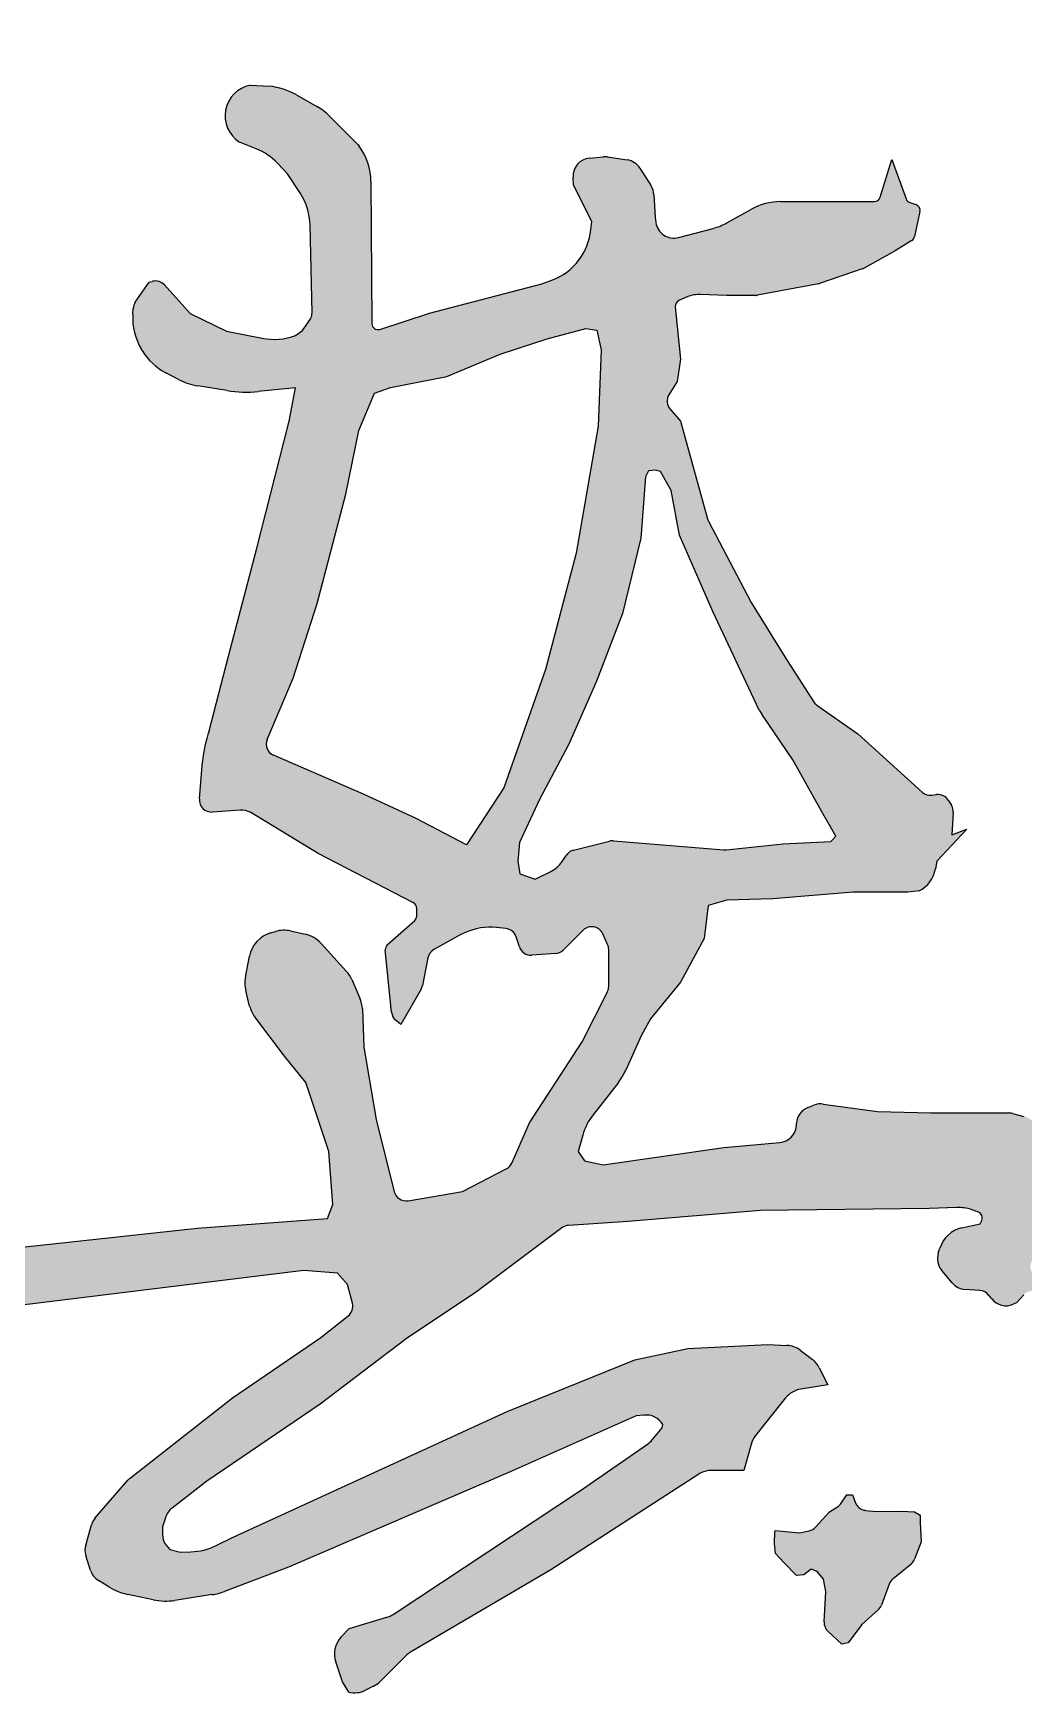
# Model space of a CAD drawing. Extents: x 4150464 to 4450492, y 483482 to 853422.
# Drawn here: x 4445991 to 4446582, y 747698 to 748688 of the extents above; entities that cross this region are included whole.
import ezdxf

# ---------------------------------------------------------------- set-up
doc = ezdxf.new("R2010")
doc.units = 0
doc.header["$LTSCALE"] = 1000
doc.header["$MEASUREMENT"] = 0
doc.layers.add('签名', color=7, linetype='Continuous')

msp = doc.modelspace()

# ---------------------------------------------------------------- hatches: boundary and pattern name
at = {"layer": '签名'}
h = msp.add_hatch(color=4, dxfattribs=at)
h.paths.add_polyline_path([(4446443.7, 748754.85), (4446466.73, 748751.75), (4446479.57, 748746.88), (4446490.2, 748741.13), (4446493.74, 748734.05), (4446494.63, 748725.64), (4446495.07, 748718.12), (4446495.07, 748716.35), (4446499.06, 748719.89), (4446504.82, 748728.74), (4446511.46, 748738.92), (4446508.8, 748750.42), (4446505.7, 748755.07, 0.161293), (4446487.79, 748769.04), (4446480.46, 748771.66), (4446452.12, 748780.06), (4446414.42, 748789.28, -0.055927), (4446406.86, 748792.05), (4446390.72, 748800.11, -0.036786), (4446386.16, 748802.83), (4446377.1, 748809.16, 0.116967), (4446361.61, 748815.31, 0.125161), (4446359.85, 748814.99), (4446350.54, 748810.72, 0.089225), (4446349.49, 748809.99, -0.045924), (4446350, 748810.42), (4446344.38, 748806.56, 0.195275), (4446342.88, 748804.29), (4446342.3, 748801.37, 0.293872), (4446343.73, 748797.73), (4446349.82, 748793.34), (4446356.01, 748791.13), (4446362.66, 748784.49), (4446364.92, 748768.67, 0.040442), (4446364.87, 748768.09, 0.74192), (4446371.49, 748766.09), (4446373.73, 748769.45), (4446383.47, 748772.54), (4446393.21, 748770.77), (4446400.74, 748765.46), (4446409.22, 748758.2, 0.146226), (4446411.11, 748757.36), (4446427.31, 748755.29)])
h.paths.add_polyline_path([(4446711.73, 748363.3, -0.224051), (4446718.47, 748349.44), (4446718.83, 748318.39, 0.252735), (4446727.16, 748303.38), (4446734.55, 748298.65), (4446741.65, 748299.36, 0.405395), (4446757.87, 748318.58), (4446756.63, 748336.39), (4446770.36, 748340.32), (4446774.29, 748342.28), (4446761.04, 748349.63), (4446758.59, 748359.43), (4446758.99, 748377.24, 0.116113), (4446757.27, 748385.33), (4446748.28, 748404.42, 0.062977), (4446745.85, 748408.24), (4446735.37, 748420.9, 0.230474), (4446720.97, 748427.43), (4446707.57, 748427.07), (4446703.31, 748425.95, 0.141943), (4446694.69, 748420.79), (4446683.08, 748408.33, 0.175293), (4446678.27, 748397.02), (4446678.14, 748394.72), (4446679.61, 748388.35), (4446680.6, 748388.35)])
h.paths.add_polyline_path([(4446683.19, 748204.44, 0.097987), (4446681.44, 748211.23), (4446676.33, 748221.86, 0.115547), (4446671.17, 748228.27), (4446651.88, 748243.33), (4446629.97, 748253.93), (4446619.52, 748254.12), (4446610.17, 748248.98), (4446601.69, 748232.03), (4446608.98, 748218.02, 0.112428), (4446614.17, 748211.9), (4446625.02, 748203.77), (4446634.54, 748197.72, -0.190711), (4446642.34, 748186.96), (4446650.24, 748156.1, -0.218827), (4446647.54, 748141.26), (4446634.91, 748123.25), (4446638.88, 748117.52, 0.115033), (4446644.96, 748112.02), (4446655.71, 748106.05, 0.14431), (4446665.68, 748103.82), (4446670.97, 748104.17), (4446677.07, 748117.58, 0.064737), (4446678.43, 748122.03), (4446684.14, 748155.65, 0.042109), (4446684.4, 748158.68), (4446684.4, 748183.29)])
h.paths.add_polyline_path([(4446514.55, 747774.42, 0.133698), (4446516.76, 747777.5), (4446520.67, 747787.97), (4446520.25, 747799.41), (4446520.25, 747803.78), (4446516.71, 747805.86), (4446508.79, 747806.28), (4446494.22, 747806.07), (4446487.5, 747806.71, -0.296761), (4446481.33, 747811.62), (4446479.85, 747816.06), (4446476.31, 747816.06), (4446473.02, 747810.97, -0.111035), (4446470.76, 747808.75), (4446466.1, 747805.86), (4446457.9, 747796.8, -0.159662), (4446453.99, 747794.57), (4446448.19, 747793.38), (4446433.61, 747794.63), (4446433.45, 747793.86), (4446433.12, 747786.87), (4446433.78, 747780.88), (4446438.78, 747775.55), (4446446.44, 747767.9), (4446450.77, 747768.23), (4446455.1, 747771.56), (4446458.77, 747770.23), (4446462.43, 747765.57), (4446463.76, 747758.24), (4446462.83, 747740.12, 0.22558), (4446465.2, 747734.39), (4446473.42, 747726.95), (4446477.09, 747727.62), (4446485.42, 747738.6), (4446495.14, 747747.35, 0.121444), (4446497.09, 747750.21), (4446501.72, 747762.72, -0.134274), (4446503.94, 747765.81)])
h = msp.add_hatch(color=4, dxfattribs=at)
h.paths.add_polyline_path([(4446848, 748176.67, -0.231178), (4446849.7, 748179.34), (4446882.54, 748199.54), (4446914.11, 748216.14, -0.274551), (4446917.79, 748215.95), (4446922.03, 748213.13, -0.290357), (4446923.6, 748209.59), (4446920.74, 748190.29, -0.282713), (4446918.3, 748187.4), (4446910.96, 748184.95, 0.12974), (4446895.54, 748174.86), (4446894.62, 748172.41), (4446893.41, 748163.31, 0.07073), (4446894.25, 748153.17), (4446895.59, 748147.28, 0.118418), (4446903.07, 748132.16), (4446928.34, 748101.86), (4446949.47, 748077.23), (4446957.36, 748067.77, -0.191696), (4446958.19, 748065.23), (4446957.66, 748056.87, 0.465128), (4446961.66, 748053.05), (4446997.9, 748056.99), (4447045.03, 748067.54, 0.44834), (4447047.65, 748072.25), (4447046.4, 748075.82), (4447040.47, 748082.18), (4447036.76, 748086.68, -0.157491), (4447034.31, 748092.87), (4447034.05, 748096.83, -0.24693), (4447038.16, 748106.04), (4447038.37, 748106.2, 0.440579), (4447039.55, 748122.15), (4447026.9, 748135.56), (4447011.82, 748145.72, -0.170294), (4447007.53, 748151.48), (4447005.09, 748159.27, -0.102372), (4447004.66, 748163.64), (4447005.98, 748176.2, -0.373734), (4447016.38, 748185.89), (4447016.61, 748185.9, 0.254103), (4447025.52, 748191.15), (4447031.26, 748200.98), (4447032.44, 748199.46), (4447034.91, 748188.38), (4447035.54, 748185.89, 0.331647), (4447045.57, 748177.71), (4447047.26, 748177.64), (4447054.7, 748177.64, 0.263355), (4447063.99, 748182.89), (4447064.64, 748183.99), (4447066.49, 748194.73, -0.184975), (4447070.44, 748201.4), (4447074.76, 748204.81, -0.149598), (4447080.67, 748207.12), (4447099.84, 748208.57), (4447140.54, 748207.72), (4447154.96, 748203.9), (4447168.95, 748198.4), (4447180.4, 748191.19), (4447195.24, 748174.67), (4447218.72, 748150.92), (4447226.35, 748141.59), (4447227.63, 748128.88), (4447231.44, 748116.6), (4447235.69, 748072.86), (4447232.72, 748054.64), (4447217.03, 748053.37), (4447214.49, 748044.9), (4447211.1, 748033.88), (4447197.95, 748022.02), (4447189.05, 748005.92), (4447175.9, 747990.24), (4447167, 747987.28), (4447160.22, 747996.18), (4447155.13, 747999.57), (4447141.13, 747997.87), (4447139.31, 747988.85), (4447119.8, 747984.19), (4447070.61, 747980.37), (4447061.71, 747976.98), (4447070.3, 747952.95), (4447073.69, 747926.52), (4447084.47, 747896.26), (4447128.95, 747801.94), (4447139.8, 747779.18), (4447140.88, 747758.58), (4447107.25, 747744.48), (4447089.89, 747755.33), (4447067.11, 747808.45), (4447046.7, 747855.71, 0.119239), (4447036.49, 747869.29), (4447024.8, 747878.91), (4447013.95, 747888.67), (4447014.24, 747892.44, 0.267055), (4446998.75, 747924.96), (4446988.15, 747932.27), (4446976.21, 747952.74), (4446965.97, 747964.68), (4446964.19, 747965.94, 0.225942), (4446955.02, 747967.57), (4446936.25, 747962.39, -0.047725), (4446934.21, 747962.04), (4446848.2, 747955.3), (4446785.87, 747953.83), (4446777.55, 747952.57), (4446778.45, 747955.42, -0.302854), (4446787.82, 747962.95), (4446874.66, 747970.64), (4446936.94, 747979.77, 0.079622), (4446940.21, 747980.8), (4446950.19, 747985.79, 0.447831), (4446953.02, 747996.19), (4446947.15, 748005.21, 0.101957), (4446945.1, 748007.28), (4446936.1, 748013.28), (4446913.06, 748010.72), (4446811.51, 748002.19), (4446787.62, 748002.19), (4446759.46, 747997.93), (4446747.51, 747993.67), (4446738.98, 747981.73), (4446738.21, 747886.28, -0.1506), (4446731.78, 747866), (4446730.44, 747864.06), (4446724.46, 747852.7, -0.07539), (4446718.04, 747843.99), (4446707.67, 747833.63, -0.258442), (4446700.94, 747831.7), (4446696.25, 747832.79, -0.172364), (4446692.17, 747835.39), (4446688.82, 747839.69, -0.116492), (4446687.44, 747842.71), (4446684.36, 747858.09), (4446681.95, 747923.17, 0.257654), (4446678.35, 747929.16), (4446673.92, 747931.72), (4446672.94, 747941.06, 0.137932), (4446671.49, 747944.7), (4446666.12, 747951.72, -0.130882), (4446664.69, 747955.15), (4446662.19, 747973.89, 0.375873), (4446655.03, 747980.15), (4446624.14, 747980.15, 0.153785), (4446620, 747978.85), (4446597.93, 747963.41), (4446589.38, 747958.13, 0.298099), (4446586.03, 747950.96), (4446587.03, 747948.19), (4446630.52, 747944.58, -0.449386), (4446633.76, 747940.26), (4446633.23, 747937.7), (4446587.34, 747937.7, 0.210128), (4446582.02, 747935.36), (4446577.58, 747930.53), (4446575.67, 747929.69, -0.340919), (4446562.83, 747932.9), (4446561.01, 747935.2, 0.210758), (4446555.86, 747937.93), (4446546.83, 747938.57, -0.201903), (4446539.33, 747942.38), (4446533.01, 747949.85, -0.259318), (4446530.96, 747960.18), (4446531.94, 747963.21, -0.264412), (4446545.11, 747975.26), (4446556.04, 747977.76), (4446556.91, 747979.71, 0.42547), (4446554.95, 747984.54), (4446550.62, 747986.27, 0.080244), (4446542.83, 747987.35), (4446525.52, 747986.73), (4446424.78, 747985.56), (4446345.8, 747978.99), (4446310.25, 747976.73, 0.145884), (4446306.37, 747975.3), (4446255.29, 747937.05), (4446213.41, 747908.95), (4446161.95, 747870.08), (4446094.33, 747824.04), (4446073.61, 747808.06, 0.151784), (4446069.91, 747802.8), (4446068, 747796.87), (4446068, 747792.03, 0.121298), (4446069.24, 747787), (4446072.34, 747783.43), (4446078.45, 747781.85), (4446084.88, 747782, 0.108689), (4446099.96, 747785.68), (4446110.13, 747790.67), (4446184.33, 747824.72), (4446273.74, 747865.63), (4446349.79, 747896.53), (4446381.54, 747903.21), (4446429.17, 747905.71), (4446440.66, 747905.11, -0.148728), (4446448.57, 747902.24), (4446455.69, 747896.9, -0.11645), (4446459.95, 747891.81), (4446465.1, 747881.5), (4446448.94, 747879.01, 0.187953), (4446439.86, 747873.76), (4446421.85, 747851.27, 0.102525), (4446419.19, 747846.05), (4446414.97, 747830.57), (4446395.82, 747830.57, 0.144191), (4446387.99, 747828.26), (4446299.65, 747771.28), (4446216, 747722.12, 0.063491), (4446213.11, 747719.88), (4446197.69, 747704.47, -0.080592), (4446193.93, 747701.77), (4446189.11, 747699.36, -0.178905), (4446179.15, 747698.26), (4446175.41, 747704.34), (4446171.38, 747716.27, -0.27945), (4446174.42, 747730.94), (4446179.32, 747736.21), (4446202.34, 747743.12, 0.073381), (4446206.16, 747744.9), (4446318.03, 747818.88), (4446357.37, 747846.15, 0.06755), (4446360.23, 747848.77), (4446366.17, 747855.9), (4446366.52, 747857.87, 0.305341), (4446355.16, 747863.45), (4446350.62, 747863.13), (4446275.41, 747829.73), (4446143.2, 747772.86), (4446104.99, 747758.35, -0.052637), (4446097.65, 747756.42), (4446075.35, 747752.99, -0.090596), (4446062.38, 747753.35), (4446047.31, 747756.55, -0.085038), (4446035.97, 747761.06), (4446029.68, 747764.9, -0.181064), (4446024.99, 747770.88), (4446022.18, 747779.77, -0.147202), (4446022.1, 747786.02), (4446025.55, 747798.11, -0.109427), (4446027.79, 747802.23), (4446047.26, 747824.68, -0.048018), (4446048.76, 747826.11), (4446109.78, 747873.89), (4446162.42, 747909.8), (4446178.77, 747922.73, 0.298156), (4446181.27, 747930.23), (4446178.3, 747941.53), (4446172.45, 747948.21), (4446152.39, 747949.88), (4445928.23, 747922.37), (4445804.37, 747908.99), (4445532.37, 747886.82, -0.291644), (4445525.5, 747890.45), (4445506.89, 747923.18), (4445506.89, 747925.86, -0.383842), (4445513.35, 747933.05), (4445554.52, 747937.38), (4445871.22, 747951.57), (4446088.69, 747975.02), (4446166.41, 747980.87), (4446169.51, 747989.26), (4446167.17, 748020.88), (4446153.43, 748062.01), (4446140.82, 748077.77), (4446123.09, 748101.08, -0.101619), (4446119.94, 748107.63), (4446117.61, 748116.96, -0.109256), (4446117.39, 748124.76), (4446119.81, 748137.34, -0.280752), (4446132.45, 748151.26), (4446135.3, 748152.09, -0.126758), (4446144.31, 748152.4), (4446153.1, 748150.44, -0.15474), (4446162.54, 748144.97), (4446177.72, 748128.29, -0.081557), (4446180.91, 748123.38), (4446185.71, 748112.4, -0.093443), (4446187.21, 748105.88), (4446188.13, 748083.02), (4446195.49, 748039.95), (4446206.27, 747996.83, 0.390931), (4446214.47, 747991.46), (4446247, 747996.88), (4446273.13, 748010.41, 0.171134), (4446276.42, 748013.92), (4446286.95, 748037.85), (4446318.49, 748086.17), (4446333.5, 748116.16, 0.116513), (4446334.26, 748119.39), (4446334.26, 748141.33, 0.107138), (4446333.62, 748144.33), (4446330.69, 748150.75, 0.523435), (4446319.01, 748152.87), (4446307.11, 748140.98, -0.18265), (4446302.45, 748138.88), (4446288.29, 748137.99, -0.340063), (4446280.99, 748142.92), (4446278.96, 748148.99, 0.294066), (4446272.87, 748153.89), (4446267.29, 748154.48, 0.133568), (4446248.57, 748151.44), (4446245.95, 748150.25), (4446229.95, 748141.37, 0.220074), (4446226.37, 748136.47), (4446223.05, 748119.89, -0.080659), (4446222.24, 748117.72), (4446210.21, 748096.68), (4446207.32, 748098.98, -0.201849), (4446204.65, 748103.9), (4446200.93, 748141.06, -0.240558), (4446202.12, 748144.12), (4446218.45, 748158.63, 0.21433), (4446219.67, 748161.33), (4446219.67, 748165.91, 0.280337), (4446217.72, 748169.12), (4446160.79, 748198.58), (4446120.66, 748223.03, 0.156534), (4446114.22, 748224.58), (4446097.73, 748223.36, -0.46076), (4446090, 748231.16), (4446091.85, 748253.58, -0.064651), (4446095.75, 748271.77), (4446107.39, 748316.35), (4446123.95, 748379.99), (4446143.46, 748456.67), (4446147.27, 748476.51), (4446125.11, 748474.3, -0.064936), (4446106.43, 748474.86), (4446088.94, 748477.68, -0.080775), (4446077.94, 748481.34), (4446069.92, 748485.54, -0.135752), (4446055.85, 748498.69), (4446055.45, 748499.35, -0.154043), (4446050.21, 748520.45), (4446050.43, 748523.88, -0.136703), (4446051.7, 748527.54), (4446060.01, 748539.54), (4446061.98, 748540.04, -0.279334), (4446069.14, 748537.87), (4446084.41, 748520.84), (4446106.11, 748510.35), (4446127.41, 748506.1, 0.141167), (4446147.33, 748507.76), (4446151.48, 748510.73), (4446156.41, 748517.85, 0.122029), (4446157.17, 748521.23), (4446156.03, 748573.52, 0.13949), (4446150.21, 748592.41), (4446142.53, 748604.23), (4446136.8, 748610.31, 0.109197), (4446123.92, 748619.08), (4446113.83, 748623.11, -0.674227), (4446120.28, 748657.08), (4446131.74, 748656.55, -0.092395), (4446147.9, 748651.29), (4446159.98, 748644.45, -0.067551), (4446167.71, 748638.57), (4446184.54, 748621.75), (4446185.32, 748620.69, -0.157847), (4446192.32, 748599.57), (4446192.91, 748514.79, 0.507739), (4446197.64, 748511.38), (4446227.24, 748521.04), (4446294.43, 748538.52), (4446300.4, 748540.77, 0.285141), (4446323.61, 748570.97), (4446324.09, 748575.7), (4446313.26, 748597.33), (4446312.98, 748602.17, -0.404917), (4446322.81, 748613.6), (4446330.91, 748614.33, -0.059906), (4446333.49, 748614.26), (4446345.34, 748612.48, -0.217925), (4446352.9, 748607.56), (4446359.57, 748597, -0.127757), (4446361.23, 748591.81), (4446361.97, 748578.4), (4446362.4, 748575.19, 0.45192), (4446375.93, 748566.16), (4446396.53, 748571.65, 0.061267), (4446404.71, 748574.94), (4446419.46, 748583.1, -0.126968), (4446436.94, 748587.61), (4446492.84, 748587.61, 0.329734), (4446496.3, 748590.17), (4446503.22, 748612.79), (4446511.72, 748589.26, 0.229531), (4446513.98, 748587.06), (4446517.65, 748585.84, -0.382276), (4446520.04, 748581.65), (4446516.84, 748566.73, -0.203047), (4446515.22, 748564.42), (4446505.32, 748558.24), (4446486.42, 748547.75), (4446459.82, 748538.65), (4446422.72, 748531.66), (4446404.52, 748531.66), (4446389.03, 748532.21, 0.112418), (4446381.16, 748530.71), (4446376.14, 748528.52, 0.326044), (4446373.99, 748524.84), (4446377.19, 748493.64), (4446375.09, 748480.35), (4446370.16, 748472.29, 0.328096), (4446370.89, 748463.76), (4446377.19, 748456.57), (4446393.23, 748398.41, 0.053255), (4446393.79, 748396.99), (4446419.19, 748348.45), (4446439.34, 748316), (4446456.48, 748289.25, 0.098742), (4446458.44, 748287.21), (4446483.01, 748270.13), (4446521.42, 748235.24, 0.218816), (4446527.17, 748233.42), (4446529.94, 748233.76, -0.291918), (4446536.95, 748230.42), (4446538.86, 748227.38, -0.158896), (4446539.94, 748223.03), (4446538.99, 748209.72), (4446547.95, 748213.08), (4446530.03, 748194.06), (4446529.28, 748189.54, -0.240188), (4446519.53, 748176.35), (4446512.78, 748175.47), (4446480.07, 748175.47), (4446432.18, 748171.55), (4446404.7, 748170.76), (4446393.71, 748167.62), (4446391.33, 748147.83), (4446377.2, 748121.94), (4446359.14, 748099.97), (4446353.65, 748089.77), (4446344.43, 748069.37, -0.059303), (4446340.01, 748062.06), (4446324.97, 748042.74, 0.096023), (4446318.75, 748030.48), (4446315.96, 748020.74), (4446319.89, 748015.25), (4446330.88, 748012.89), (4446402.9, 748023.19), (4446436.4, 748026.15, 0.368288), (4446446.25, 748036.17), (4446446.37, 748037.76, -0.287337), (4446453.15, 748047.04), (4446456.75, 748048.48, -0.1299), (4446462.25, 748049.16), (4446494.77, 748044.69), (4446526.47, 748043.81), (4446572.69, 748043.81, -0.061275), (4446575.32, 748043.49), (4446582.1, 748041.79, -0.265952), (4446589.87, 748034.34), (4446592.52, 748025.33), (4446596.15, 748013.01, 0.385739), (4446608.57, 748005.42), (4446617.78, 748007.18, 0.134429), (4446622.92, 748009.69), (4446637.19, 748022.27, 0.361907), (4446639.32, 748035.98), (4446635.67, 748042.05), (4446634.47, 748052.23, -0.367837), (4446642.26, 748063.92), (4446651.67, 748066.6, -0.157947), (4446658.34, 748066.37), (4446660.67, 748065.52, -0.191883), (4446666.66, 748060.19), (4446669.13, 748055.25), (4446673.54, 748040.29), (4446674.06, 748034.52, 0.175535), (4446677.19, 748027.84), (4446681.46, 748023.57), (4446697.76, 748022.79, 0.100406), (4446702.02, 748023.45), (4446710.72, 748026.65, 0.271742), (4446717.68, 748035.13), (4446721.97, 748062.29), (4446735.18, 748114.2), (4446748.67, 748156.92), (4446761.6, 748188.12), (4446765.12, 748185.48), (4446766, 748178.44), (4446760.72, 748141.48), (4446751.03, 748104.52), (4446743.99, 748070.21), (4446740.46, 748046.45), (4446740.46, 748030.62, 0.280775), (4446751.67, 748031.89), (4446754.55, 748034.13), (4446793.3, 748041.17), (4446909.23, 748045.43, 0.384258), (4446912.7, 748048.8), (4446913.27, 748057.3, 0.192772), (4446912.44, 748059.86), (4446886.95, 748090.43), (4446868.65, 748108.71, -0.038185), (4446865.06, 748112.89), (4446853.91, 748128.08, -0.150784), (4446846.93, 748148.2), (4446846.44, 748162.58)])
h.paths.add_polyline_path([(4446327.22, 748510.85), (4446329.78, 748499.09), (4446327.89, 748453.69), (4446314.8, 748377.83), (4446296.47, 748308.51), (4446271.6, 748237.88), (4446249.35, 748203.88), (4446219.25, 748219.57), (4446187.83, 748233.96), (4446134.19, 748257.26, -0.411776), (4446130.42, 748266.71), (4446145.95, 748303.28), (4446160.34, 748347.75), (4446177.36, 748413.14), (4446185.21, 748451.07), (4446194.38, 748473.31), (4446203.94, 748476.6), (4446237.7, 748483.24), (4446269.42, 748496.53), (4446297.55, 748505.73), (4446320.57, 748511.87)], flags=16)
h.paths.add_polyline_path([(4446362.11, 748427.4), (4446365.27, 748426.5), (4446371.59, 748415.22), (4446376.55, 748388.62), (4446396.41, 748343.07), (4446424.16, 748284.25, 0.039662), (4446425.58, 748281.76), (4446444.17, 748254.54), (4446461.32, 748223.87), (4446469.9, 748208.99), (4446466.74, 748205.84), (4446438.31, 748204.48), (4446403.7, 748200.79), (4446337.04, 748206.19, 0.081589), (4446334.71, 748206), (4446313.25, 748200.64, 0.183834), (4446309.04, 748197.7), (4446306.46, 748193.93, -0.12786), (4446299.62, 748187.95), (4446290.28, 748183.29), (4446281.25, 748186.44), (4446280.07, 748194.1), (4446280.99, 748205.11), (4446292.92, 748230.79), (4446310.36, 748263.8), (4446326.88, 748301.41), (4446342.49, 748341.76), (4446353.5, 748386.7), (4446356.26, 748423.38), (4446358.05, 748426.95)], flags=16)
h.paths.add_polyline_path([(4447075.67, 748164.39), (4447082.26, 748170.87), (4447086.43, 748174.48, -0.191823), (4447094.01, 748177.11), (4447111.99, 748176.31), (4447123.56, 748174.25, -0.10674), (4447127.79, 748172.51), (4447149.64, 748157.5), (4447171.1, 748142.59, -0.07439), (4447173.43, 748140.39), (4447188.42, 748121.33, -0.129106), (4447195.72, 748104.5), (4447197.97, 748089.9, -0.195793), (4447191.66, 748063.4), (4447187.79, 748058), (4447182.84, 748050.08), (4447166.49, 748036.71), (4447158.06, 748032.26), (4447153.11, 748033.25), (4447147.66, 748041.66), (4447141.22, 748049.09), (4447139.73, 748061.46), (4447139.73, 748074.33), (4447138.25, 748084.73), (4447132.3, 748093.64), (4447126.36, 748097.6), (4447118.92, 748098.1), (4447110.01, 748106.02), (4447103.07, 748115.92), (4447096.63, 748132.75), (4447091.68, 748141.66), (4447083.75, 748151.56), (4447076.81, 748157.5), (4447074.75, 748159.48)], flags=16)
h.paths.add_polyline_path([(4447052.36, 748100.28), (4447053.89, 748102.12), (4447054.2, 748102.12), (4447067.99, 748103.34), (4447074.28, 748100.2, -0.319194), (4447076.24, 748096.51), (4447075.35, 748089.56), (4447076.14, 748088.69, 0.170609), (4447082.48, 748085.31), (4447086.69, 748084.66), (4447091.67, 748083.58, -0.270894), (4447094.36, 748081.11), (4447094.96, 748079.15), (4447094.35, 748073.33), (4447094, 748071.58, -0.35173), (4447090.53, 748068.68), (4447078.41, 748068.43), (4447066.92, 748069.79, -0.28734), (4447063.93, 748072.19), (4447062.79, 748075.47, 0.155831), (4447061.48, 748077.23, 0.184917), (4447059.13, 748078.31), (4447055.73, 748078.53), (4447052.36, 748083.74), (4447052.36, 748092.62)], flags=16)
h.paths.add_polyline_path([(4446988.18, 748009.83), (4446996.75, 748018.78), (4447004.54, 748023.85), (4447010.61, 748027.02, -0.109091), (4447015.12, 748028.24), (4447020.91, 748028.52), (4447037.67, 748026.57), (4447045.52, 748025.59, 0.069308), (4447048.51, 748025.63), (4447054.18, 748026.5, 0.13629), (4447059.46, 748028.89), (4447065.22, 748033.68, -0.117467), (4447069.71, 748035.91), (4447077.14, 748037.62, -0.049761), (4447079.27, 748037.89), (4447090.85, 748038.21, -0.063156), (4447093.56, 748037.95), (4447105.86, 748035.14), (4447107.06, 748034.68, -0.311276), (4447114.04, 748024.55), (4447114.04, 748023.85), (4447110.15, 748015.67), (4447103.35, 748006.51, -0.162986), (4447097.7, 748002.58), (4447094.56, 748001.65), (4447077.8, 748001.26), (4447071.17, 748001.26, 0.140475), (4447065.43, 747999.62), (4447058.71, 747995.42), (4447054.81, 747993.48), (4447049.36, 747992.31), (4447047.69, 747992.52, -0.312011), (4447038.86, 748000.11), (4447037.07, 748001.39), (4447032.99, 748000.09), (4447028.7, 747990.75), (4447025.98, 747986.86), (4447023.14, 747985.26, -0.174687), (4447015.9, 747984.05), (4447011.17, 747984.91), (4447004.91, 747988.66, -0.082204), (4447002.22, 747990.95), (4446999.09, 747994.64), (4446991.29, 748002.82), (4446987.79, 748006.71)], flags=16)
h.paths.add_polyline_path([(4447014.65, 747963.17), (4447017.28, 747964.59, 0.21493), (4447024.24, 747970.14), (4447026.36, 747974.27), (4447028.05, 747977.32), (4447030.93, 747977.32), (4447035.66, 747976.3), (4447037.64, 747973.14, 0.120194), (4447041.32, 747969.55), (4447042.76, 747968.7), (4447047.83, 747963.97), (4447053.49, 747960.25, -0.198061), (4447058.15, 747953.43), (4447059.66, 747946.24), (4447060.12, 747933.79, -0.06461), (4447059.86, 747931.01), (4447059.71, 747930.33, -0.302829), (4447053.9, 747924.8), (4447053, 747924.64, -0.052243), (4447050.75, 747924.49), (4447042.42, 747924.78), (4447035.83, 747925.29), (4447033.12, 747927.99), (4447032.11, 747931.03), (4447031.93, 747938.17, 0.37754), (4447026.54, 747946.05), (4447024.16, 747950.63), (4447023.32, 747952.65), (4447021.12, 747954.01), (4447017.91, 747954.68), (4447014.87, 747957.05), (4447014.02, 747960.93)], flags=16)

# ---------------------------------------------------------------- linework, layer by layer
at = {"layer": '签名', "color": 4}
for p, q in [((4446120.28, 748657.08, -1805.82), (4446131.74, 748656.55, -1805.82)), ((4446147.9, 748651.29, -1805.82), (4446159.98, 748644.45, -1805.82)), ((4446167.71, 748638.57, -1805.82), (4446184.54, 748621.75, -1805.82)), ((4446123.92, 748619.08, -1805.82), (4446113.83, 748623.11, -1805.82)), ((4446184.54, 748621.75, -1805.82), (4446185.32, 748620.69, -1805.82)), ((4446142.53, 748604.23, -1805.82), (4446136.8, 748610.31, -1805.82)), ((4446322.81, 748613.6, -1805.82), (4446330.91, 748614.33, -1805.82)), ((4446333.49, 748614.26, -1805.82), (4446345.34, 748612.48, -1805.82)), ((4446352.9, 748607.56, -1805.82), (4446359.57, 748597, -1805.82)), ((4446496.3, 748590.17, -1805.82), (4446503.22, 748612.79, -1805.82)), ((4446503.22, 748612.79, -1805.82), (4446511.72, 748589.26, -1805.82)), ((4446150.21, 748592.41, -1805.82), (4446142.53, 748604.23, -1805.82)), ((4446192.32, 748599.57, -1805.82), (4446192.91, 748514.79, -1805.82)), ((4446313.26, 748597.33, -1805.82), (4446312.98, 748602.17, -1805.82)), ((4446324.09, 748575.7, -1805.82), (4446313.26, 748597.33, -1805.82)), ((4446361.23, 748591.81, -1805.82), (4446361.97, 748578.4, -1805.82)), ((4446436.94, 748587.61, -1805.82), (4446492.84, 748587.61, -1805.82)), ((4446513.98, 748587.06, -1805.82), (4446517.65, 748585.84, -1805.82)), ((4446323.61, 748570.97, -1805.82), (4446324.09, 748575.7, -1805.82)), ((4446361.97, 748578.4, -1805.82), (4446362.4, 748575.19, -1805.82)), ((4446404.71, 748574.94, -1805.82), (4446419.46, 748583.1, -1805.82)), ((4446520.04, 748581.65, -1805.82), (4446516.84, 748566.73, -1805.82)), ((4446157.17, 748521.23, -1805.82), (4446156.03, 748573.52, -1805.82)), ((4446375.93, 748566.16, -1805.82), (4446396.53, 748571.65, -1805.82)), ((4446505.32, 748558.24, -1805.82), (4446486.7, 748547.9, -1805.82)), ((4446515.22, 748564.42, -1805.82), (4446505.32, 748558.24, -1805.82)), ((4446486.11, 748547.64, -1805.82), (4446460.06, 748538.74, -1805.82)), ((4446051.7, 748527.54, -1805.82), (4446060.01, 748539.54, -1805.82)), ((4446060.01, 748539.54, -1805.82), (4446061.98, 748540.04, -1805.82)), ((4446069.14, 748537.87, -1805.82), (4446084.41, 748520.84, -1805.82)), ((4446227.24, 748521.04, -1805.82), (4446294.43, 748538.52, -1805.82)), ((4446294.43, 748538.52, -1805.82), (4446300.4, 748540.77, -1805.82)), ((4446459.57, 748538.61, -1805.82), (4446423.05, 748531.72, -1805.82)), ((4446381.16, 748530.71, -1805.82), (4446376.14, 748528.52, -1805.82)), ((4446404.52, 748531.66, -1805.82), (4446389.03, 748532.21, -1805.82)), ((4446422.38, 748531.66, -1805.82), (4446404.52, 748531.66, -1805.82)), ((4446050.21, 748520.45, -1805.82), (4446050.43, 748523.88, -1805.82)), ((4446084.41, 748520.84, -1805.82), (4446106.11, 748510.35, -1805.82)), ((4446151.48, 748510.73, -1805.82), (4446156.41, 748517.85, -1805.82)), ((4446197.64, 748511.38, -1805.82), (4446227.24, 748521.04, -1805.82)), ((4446373.99, 748524.84, -1805.82), (4446377.19, 748493.64, -1805.82)), ((4446106.11, 748510.35, -1805.82), (4446127.41, 748506.1, -1805.82)), ((4446147.33, 748507.76, -1805.82), (4446151.48, 748510.73, -1805.82)), ((4446297.55, 748505.73, -1805.82), (4446320.57, 748511.87, -1805.82)), ((4446320.57, 748511.87, -1805.82), (4446327.22, 748510.85, -1805.82)), ((4446327.22, 748510.85, -1805.82), (4446329.78, 748499.09, -1805.82)), ((4446055.85, 748498.69, -1805.82), (4446055.45, 748499.35, -1805.82)), ((4446237.7, 748483.24, -1805.82), (4446269.42, 748496.53, -1805.82)), ((4446269.42, 748496.53, -1805.82), (4446297.55, 748505.73, -1805.82)), ((4446329.78, 748499.09, -1805.82), (4446327.89, 748453.69, -1805.82)), ((4446377.19, 748493.64, -1805.82), (4446375.09, 748480.35, -1805.82)), ((4446077.94, 748481.34, -1805.82), (4446069.92, 748485.54, -1805.82)), ((4446106.43, 748474.86, -1805.82), (4446088.94, 748477.68, -1805.82)), ((4446203.94, 748476.6, -1805.82), (4446237.7, 748483.24, -1805.82)), ((4446375.09, 748480.35, -1805.82), (4446370.16, 748472.29, -1805.82)), ((4446147.27, 748476.51, -1805.82), (4446125.11, 748474.3, -1805.82)), ((4446143.46, 748456.67, -1805.82), (4446147.27, 748476.51, -1805.82)), ((4446185.21, 748451.07, -1805.82), (4446194.38, 748473.31, -1805.82)), ((4446194.38, 748473.31, -1805.82), (4446203.94, 748476.6, -1805.82)), ((4446370.89, 748463.76, -1805.82), (4446377.19, 748456.57, -1805.82)), ((4446123.95, 748379.99, -1805.82), (4446143.46, 748456.67, -1805.82)), ((4446177.36, 748413.14, -1805.82), (4446185.21, 748451.07, -1805.82)), ((4446327.89, 748453.69, -1805.82), (4446314.8, 748377.83, -1805.82)), ((4446377.19, 748456.57, -1805.82), (4446393.23, 748398.41, -1805.82)), ((4446362.11, 748427.4, -1805.82), (4446358.05, 748426.95, -1805.82)), ((4446365.27, 748426.5, -1805.82), (4446362.11, 748427.4, -1805.82)), ((4446356.26, 748423.38, -1805.82), (4446353.5, 748386.7, -1805.82)), ((4446358.05, 748426.95, -1805.82), (4446356.26, 748423.38, -1805.82)), ((4446371.59, 748415.22, -1805.82), (4446365.27, 748426.5, -1805.82)), ((4446160.34, 748347.75, -1805.82), (4446177.36, 748413.14, -1805.82)), ((4446376.55, 748388.62, -1805.82), (4446371.59, 748415.22, -1805.82)), ((4446396.41, 748343.07, -1805.82), (4446376.55, 748388.62, -1805.82)), ((4446393.79, 748396.99, -1805.82), (4446419.19, 748348.45, -1805.82)), ((4446107.39, 748316.35, -1805.82), (4446123.95, 748379.99, -1805.82)), ((4446314.8, 748377.83, -1805.82), (4446296.47, 748308.51, -1805.82)), ((4446353.5, 748386.7, -1805.82), (4446342.49, 748341.76, -1805.82)), ((4446419.19, 748348.45, -1805.82), (4446439.34, 748316, -1805.82)), ((4446145.95, 748303.28, -1805.82), (4446160.34, 748347.75, -1805.82)), ((4446342.49, 748341.76, -1805.82), (4446326.88, 748301.41, -1805.82)), ((4446424.16, 748284.25, -1805.82), (4446396.41, 748343.07, -1805.82)), ((4446095.75, 748271.77, -1805.82), (4446107.39, 748316.35, -1805.82)), ((4446107.39, 748316.35, -1805.82), (4446107.39, 748316.35, -1805.82)), ((4446296.47, 748308.51, -1805.82), (4446271.6, 748237.88, -1805.82)), ((4446439.34, 748316, -1805.82), (4446456.48, 748289.25, -1805.82)), ((4446130.42, 748266.71, -1805.82), (4446145.95, 748303.28, -1805.82)), ((4446326.88, 748301.41, -1805.82), (4446310.36, 748263.8, -1805.82)), ((4446444.17, 748254.54, -1805.82), (4446425.58, 748281.76, -1805.82)), ((4446458.44, 748287.21, -1805.82), (4446483.01, 748270.13, -1805.82)), ((4446483.01, 748270.13, -1805.82), (4446521.42, 748235.24, -1805.82)), ((4446310.36, 748263.8, -1805.82), (4446292.92, 748230.79, -1805.82)), ((4446090, 748231.16, -1805.82), (4446091.85, 748253.58, -1805.82)), ((4446187.83, 748233.96, -1805.82), (4446134.19, 748257.26, -1805.82)), ((4446461.32, 748223.87, -1805.82), (4446444.17, 748254.54, -1805.82)), ((4446219.25, 748219.57, -1805.82), (4446187.83, 748233.96, -1805.82)), ((4446271.6, 748237.88, -1805.82), (4446249.35, 748203.88, -1805.82)), ((4446292.92, 748230.79, -1805.82), (4446280.99, 748205.11, -1805.82)), ((4446527.17, 748233.42, -1805.82), (4446529.94, 748233.76, -1805.82)), ((4446536.95, 748230.42, -1805.82), (4446538.86, 748227.38, -1805.82)), ((4446114.22, 748224.58, -1805.82), (4446097.73, 748223.36, -1805.82)), ((4446160.79, 748198.58, -1805.82), (4446120.66, 748223.03, -1805.82)), ((4446249.35, 748203.88, -1805.82), (4446219.25, 748219.57, -1805.82)), ((4446469.9, 748208.99, -1805.82), (4446461.32, 748223.87, -1805.82)), ((4446539.94, 748223.03, -1805.82), (4446538.99, 748209.72, -1805.82)), ((4446547.95, 748213.08, -1805.82), (4446530.03, 748194.06, -1805.82)), ((4446538.99, 748209.72, -1805.82), (4446547.95, 748213.08, -1805.82)), ((4446280.99, 748205.11, -1805.82), (4446280.07, 748194.1, -1805.82)), ((4446313.25, 748200.64, -1805.82), (4446334.71, 748206, -1805.82)), ((4446337.04, 748206.19, -1805.82), (4446403.03, 748200.84, -1805.82)), ((4446404.38, 748200.86, -1805.82), (4446438.31, 748204.48, -1805.82)), ((4446438.31, 748204.48, -1805.82), (4446466.74, 748205.84, -1805.82)), ((4446466.74, 748205.84, -1805.82), (4446469.9, 748208.99, -1805.82)), ((4446217.72, 748169.12, -1805.82), (4446160.79, 748198.58, -1805.82)), ((4446280.07, 748194.1, -1805.82), (4446281.25, 748186.44, -1805.82)), ((4446306.46, 748193.93, -1805.82), (4446309.04, 748197.7, -1805.82)), ((4446530.03, 748194.06, -1805.82), (4446529.28, 748189.54, -1805.82)), ((4446281.25, 748186.44, -1805.82), (4446290.28, 748183.29, -1805.82)), ((4446290.28, 748183.29, -1805.82), (4446299.62, 748187.95, -1805.82)), ((4446404.7, 748170.76, -1805.82), (4446393.71, 748167.62, -1805.82)), ((4446432.18, 748171.55, -1805.82), (4446404.7, 748170.76, -1805.82)), ((4446480.07, 748175.47, -1805.82), (4446432.18, 748171.55, -1805.82)), ((4446512.78, 748175.47, -1805.82), (4446480.07, 748175.47, -1805.82)), ((4446519.53, 748176.35, -1805.82), (4446512.78, 748175.47, -1805.82)), ((4446219.67, 748161.33, -1805.82), (4446219.67, 748165.91, -1805.82)), ((4446393.71, 748167.62, -1805.82), (4446391.33, 748147.83, -1805.82)), ((4446132.45, 748151.26, -1805.82), (4446135.3, 748152.09, -1805.82)), ((4446144.31, 748152.4, -1805.82), (4446153.1, 748150.44, -1805.82)), ((4446202.12, 748144.12, -1805.82), (4446218.45, 748158.63, -1805.82)), ((4446245.95, 748150.25, -1805.82), (4446229.95, 748141.37, -1805.82)), ((4446248.57, 748151.44, -1805.82), (4446245.95, 748150.25, -1805.82)), ((4446272.87, 748153.89, -1805.82), (4446267.29, 748154.48, -1805.82)), ((4446319.01, 748152.87, -1805.82), (4446307.11, 748140.98, -1805.82)), ((4446333.62, 748144.33, -1805.82), (4446330.69, 748150.75, -1805.82)), ((4446162.54, 748144.97, -1805.82), (4446177.72, 748128.29, -1805.82)), ((4446204.65, 748103.9, -1805.82), (4446200.93, 748141.06, -1805.82)), ((4446280.99, 748142.92, -1805.82), (4446278.96, 748148.99, -1805.82)), ((4446334.26, 748119.39, -1805.82), (4446334.26, 748141.33, -1805.82)), ((4446391.33, 748147.83, -1805.82), (4446377.2, 748121.94, -1805.82)), ((4446117.39, 748124.76, -1805.82), (4446119.81, 748137.34, -1805.82)), ((4446226.37, 748136.47, -1805.82), (4446223.05, 748119.89, -1805.82)), ((4446302.45, 748138.88, -1805.82), (4446288.29, 748137.99, -1805.82)), ((4446180.91, 748123.38, -1805.82), (4446185.71, 748112.4, -1805.82)), ((4446377.2, 748121.94, -1805.82), (4446359.14, 748099.97, -1805.82)), ((4446119.94, 748107.63, -1805.82), (4446117.61, 748116.96, -1805.82)), ((4446222.24, 748117.72, -1805.82), (4446210.21, 748096.68, -1805.82)), ((4446318.49, 748086.17, -1805.82), (4446333.5, 748116.16, -1805.82)), ((4446140.82, 748077.77, -1805.82), (4446123.09, 748101.08, -1805.82)), ((4446187.21, 748105.88, -1805.82), (4446188.13, 748083.02, -1805.82)), ((4446210.21, 748096.68, -1805.82), (4446207.32, 748098.98, -1805.82)), ((4446359.14, 748099.97, -1805.82), (4446353.65, 748089.77, -1805.82)), ((4446188.13, 748083.02, -1805.82), (4446195.49, 748039.95, -1805.82)), ((4446286.95, 748037.85, -1805.82), (4446318.49, 748086.17, -1805.82)), ((4446353.65, 748089.77, -1805.82), (4446344.43, 748069.37, -1805.82)), ((4446153.43, 748062.01, -1805.82), (4446140.82, 748077.77, -1805.82)), ((4446167.17, 748020.88, -1805.82), (4446153.43, 748062.01, -1805.82)), ((4446340.01, 748062.06, -1805.82), (4446324.97, 748042.74, -1805.82)), ((4446453.15, 748047.04, -1805.82), (4446456.75, 748048.48, -1805.82)), ((4446462.25, 748049.16, -1805.82), (4446494.77, 748044.69, -1805.82)), ((4446494.77, 748044.69, -1805.82), (4446526.47, 748043.81, -1805.82)), ((4446526.47, 748043.81, -1805.82), (4446572.69, 748043.81, -1805.82)), ((4446575.32, 748043.49, -1805.82), (4446582.1, 748041.79, -1805.82)), ((4446195.49, 748039.95, -1805.82), (4446206.27, 747996.83, -1805.82)), ((4446276.42, 748013.92, -1805.82), (4446286.95, 748037.85, -1805.82)), ((4446446.25, 748036.17, -1805.82), (4446446.37, 748037.76, -1805.82)), ((4446318.75, 748030.48, -1805.82), (4446315.96, 748020.74, -1805.82)), ((4446330.88, 748012.89, -1805.82), (4446402.9, 748023.19, -1805.82)), ((4446402.9, 748023.19, -1805.82), (4446436.4, 748026.15, -1805.82)), ((4446169.51, 747989.26, -1805.82), (4446167.17, 748020.88, -1805.82)), ((4446315.96, 748020.74, -1805.82), (4446319.89, 748015.25, -1805.82)), ((4446319.89, 748015.25, -1805.82), (4446330.88, 748012.89, -1805.82)), ((4446247, 747996.88, -1805.82), (4446273.13, 748010.41, -1805.82)), ((4446214.47, 747991.46, -1805.82), (4446247, 747996.88, -1805.82)), ((4446166.41, 747980.87, -1805.82), (4446169.51, 747989.26, -1805.82)), ((4446424.78, 747985.56, -1805.82), (4446345.8, 747978.99, -1805.82)), ((4446525.52, 747986.73, -1805.82), (4446424.78, 747985.56, -1805.82)), ((4446542.1, 747987.33, -1805.82), (4446525.52, 747986.73, -1805.82)), ((4446554.95, 747984.54, -1805.82), (4446550.62, 747986.27, -1805.82)), ((4445871.22, 747951.57, -1805.82), (4446088.69, 747975.02, -1805.82)), ((4446088.69, 747975.02, -1805.82), (4446166.41, 747980.87, -1805.82)), ((4446306.37, 747975.3, -1805.82), (4446255.29, 747937.05, -1805.82)), ((4446345.8, 747978.99, -1805.82), (4446310.25, 747976.73, -1805.82)), ((4446545.11, 747975.26, -1805.82), (4446556.04, 747977.76, -1805.82)), ((4446556.04, 747977.76, -1805.82), (4446556.91, 747979.71, -1805.82)), ((4446530.96, 747960.18, -1805.82), (4446531.94, 747963.21, -1805.82)), ((4446152.39, 747949.88, -1805.82), (4445928.23, 747922.37, -1805.82)), ((4446172.45, 747948.21, -1805.82), (4446152.39, 747949.88, -1805.82)), ((4446178.3, 747941.53, -1805.82), (4446172.45, 747948.21, -1805.82)), ((4446539.33, 747942.38, -1805.82), (4446533.01, 747949.85, -1805.82)), ((4446181.27, 747930.23, -1805.82), (4446178.3, 747941.53, -1805.82)), ((4446255.29, 747937.05, -1805.82), (4446213.41, 747908.95, -1805.82)), ((4446555.86, 747937.93, -1805.82), (4446546.83, 747938.57, -1805.82)), ((4446562.83, 747932.9, -1805.82), (4446561.01, 747935.2, -1805.82)), ((4446582.02, 747935.36, -1805.82), (4446577.58, 747930.53, -1805.82)), ((4446162.42, 747909.8, -1805.82), (4446178.77, 747922.73, -1805.82)), ((4446577.58, 747930.53, -1805.82), (4446575.67, 747929.69, -1805.82)), ((4446109.78, 747873.89, -1805.82), (4446162.42, 747909.8, -1805.82)), ((4446213.41, 747908.95, -1805.82), (4446161.95, 747870.08, -1805.82)), ((4446349.79, 747896.53, -1805.82), (4446381.54, 747903.21, -1805.82)), ((4446381.54, 747903.21, -1805.82), (4446429.17, 747905.71, -1805.82)), ((4446429.17, 747905.71, -1805.82), (4446440.66, 747905.11, -1805.82)), ((4446273.74, 747865.63, -1805.82), (4446349.79, 747896.53, -1805.82)), ((4446448.57, 747902.24, -1805.82), (4446455.69, 747896.9, -1805.82)), ((4446459.95, 747891.81, -1805.82), (4446465.1, 747881.5, -1805.82)), ((4446048.76, 747826.11, -1805.82), (4446109.78, 747873.89, -1805.82)), ((4446439.86, 747873.76, -1805.82), (4446421.85, 747851.27, -1805.82)), ((4446465.1, 747881.5, -1805.82), (4446448.94, 747879.01, -1805.82)), ((4446161.95, 747870.08, -1805.82), (4446094.33, 747824.04, -1805.82)), ((4446184.33, 747824.72, -1805.82), (4446273.74, 747865.63, -1805.82)), ((4446350.62, 747863.13, -1805.82), (4446275.41, 747829.73, -1805.82)), ((4446355.16, 747863.45, -1805.82), (4446350.62, 747863.13, -1805.82)), ((4446360.23, 747848.77, -1805.82), (4446366.17, 747855.9, -1805.82)), ((4446366.17, 747855.9, -1805.82), (4446366.52, 747857.87, -1805.82)), ((4446318.03, 747818.88, -1805.82), (4446357.37, 747846.15, -1805.82)), ((4446419.19, 747846.05, -1805.82), (4446414.97, 747830.57, -1805.82)), ((4446027.79, 747802.23, -1805.82), (4446047.26, 747824.68, -1805.82)), ((4446094.33, 747824.04, -1805.82), (4446073.61, 747808.06, -1805.82)), ((4446110.13, 747790.67, -1805.82), (4446184.33, 747824.72, -1805.82)), ((4446275.41, 747829.73, -1805.82), (4446143.2, 747772.86, -1805.82)), ((4446387.99, 747828.26, -1805.82), (4446299.65, 747771.28, -1805.82)), ((4446414.97, 747830.57, -1805.82), (4446395.82, 747830.57, -1805.82)), ((4446206.16, 747744.9, -1805.82), (4446318.03, 747818.88, -1805.82)), ((4446473.02, 747810.97, -1805.82), (4446476.31, 747816.06, -1805.82)), ((4446476.31, 747816.06, -1805.82), (4446479.85, 747816.06, -1805.82)), ((4446479.85, 747816.06, -1805.82), (4446481.33, 747811.62, -1805.82)), ((4446457.9, 747796.8, -1805.82), (4446466.1, 747805.86, -1805.82)), ((4446466.1, 747805.86, -1805.82), (4446470.76, 747808.75, -1805.82)), ((4446487.5, 747806.71, -1805.82), (4446494.22, 747806.07, -1805.82)), ((4446494.22, 747806.07, -1805.82), (4446508.79, 747806.28, -1805.82)), ((4446508.79, 747806.28, -1805.82), (4446516.71, 747805.86, -1805.82)), ((4446516.71, 747805.86, -1805.82), (4446520.25, 747803.78, -1805.82)), ((4446520.25, 747803.78, -1805.82), (4446520.25, 747799.41, -1805.82)), ((4446022.1, 747786.02, -1805.82), (4446025.55, 747798.11, -1805.82)), ((4446069.91, 747802.8, -1805.82), (4446068, 747796.87, -1805.82)), ((4446068, 747796.87, -1805.82), (4446068, 747792.03, -1805.82)), ((4446433.12, 747786.87, -1805.82), (4446433.45, 747793.86, -1805.82)), ((4446433.45, 747793.86, -1805.82), (4446433.61, 747794.63, -1805.82)), ((4446433.61, 747794.63, -1805.82), (4446448.19, 747793.38, -1805.82)), ((4446448.19, 747793.38, -1805.82), (4446453.99, 747794.57, -1805.82)), ((4446520.25, 747799.41, -1805.82), (4446520.67, 747787.97, -1805.82)), ((4446069.24, 747787, -1805.82), (4446072.34, 747783.43, -1805.82)), ((4446072.34, 747783.43, -1805.82), (4446078.45, 747781.85, -1805.82)), ((4446099.96, 747785.68, -1805.82), (4446110.13, 747790.67, -1805.82)), ((4446433.78, 747780.88, -1805.82), (4446433.12, 747786.87, -1805.82)), ((4446520.67, 747787.97, -1805.82), (4446516.76, 747777.5, -1805.82)), ((4446024.99, 747770.88, -1805.82), (4446022.18, 747779.77, -1805.82)), ((4446078.45, 747781.85, -1805.82), (4446084.88, 747782, -1805.82)), ((4446438.78, 747775.55, -1805.82), (4446433.78, 747780.88, -1805.82)), ((4446446.44, 747767.9, -1805.82), (4446438.78, 747775.55, -1805.82)), ((4446514.55, 747774.42, -1805.82), (4446503.94, 747765.81, -1805.82)), ((4446035.97, 747761.06, -1805.82), (4446029.68, 747764.9, -1805.82)), ((4446143.2, 747772.86, -1805.82), (4446104.99, 747758.35, -1805.82)), ((4446299.65, 747771.28, -1805.82), (4446216, 747722.12, -1805.82)), ((4446450.77, 747768.23, -1805.82), (4446446.44, 747767.9, -1805.82)), ((4446455.1, 747771.56, -1805.82), (4446450.77, 747768.23, -1805.82)), ((4446458.77, 747770.23, -1805.82), (4446455.1, 747771.56, -1805.82)), ((4446462.43, 747765.57, -1805.82), (4446458.77, 747770.23, -1805.82)), ((4446463.76, 747758.24, -1805.82), (4446462.43, 747765.57, -1805.82)), ((4446062.38, 747753.35, -1805.82), (4446047.31, 747756.55, -1805.82)), ((4446097.65, 747756.42, -1805.82), (4446075.35, 747752.99, -1805.82)), ((4446462.83, 747740.12, -1805.82), (4446463.76, 747758.24, -1805.82)), ((4446501.72, 747762.72, -1805.82), (4446497.09, 747750.21, -1805.82)), ((4446495.14, 747747.35, -1805.82), (4446485.42, 747738.6, -1805.82)), ((4446174.42, 747730.94, -1805.82), (4446179.32, 747736.21, -1805.82)), ((4446179.32, 747736.21, -1805.82), (4446202.34, 747743.12, -1805.82)), ((4446473.42, 747726.95, -1805.82), (4446465.2, 747734.39, -1805.82)), ((4446485.42, 747738.6, -1805.82), (4446477.09, 747727.62, -1805.82)), ((4446477.09, 747727.62, -1805.82), (4446473.42, 747726.95, -1805.82)), ((4446175.41, 747704.34, -1805.82), (4446171.38, 747716.27, -1805.82)), ((4446213.11, 747719.88, -1805.82), (4446197.69, 747704.47, -1805.82)), ((4446179.15, 747698.26, -1805.82), (4446175.41, 747704.34, -1805.82)), ((4446193.93, 747701.77, -1805.82), (4446189.11, 747699.36, -1805.82))]:
    msp.add_line(p, q, dxfattribs=at)
for centre, radius, start, end in [((4446123.93, 748638.79, -1805.82), 18.65, 101.26632, 237.2219), ((4446125.72, 748610.58, -1805.82), 46.36, 61.41177, 82.52724), ((4446142.18, 748613.02, -1805.82), 36.12, 45.02247, 60.48049), ((4446110.51, 748585.55, -1805.82), 36.12, 43.28673, 68.21408), ((4446156.21, 748599.32, -1805.82), 36.12, 0.39545, 36.27526), ((4446323.79, 748602.81, -1805.82), 10.83, 95.18982, 183.36526), ((4446331.89, 748603.54, -1805.82), 10.83, 81.47682, 95.18982), ((4446343.74, 748601.77, -1805.82), 10.83, 32.30098, 81.47682), ((4446350.41, 748591.21, -1805.82), 10.83, 3.17891, 32.30098), ((4446119.92, 748572.73, -1805.82), 36.12, 1.24634, 33.01015), ((4446436.94, 748551.5, -1805.82), 36.12, 90, 118.94398), ((4446492.84, 748591.22, -1805.82), 3.61, 270, 342.9966), ((4446515.12, 748590.49, -1805.82), 3.61, 199.86956, 251.57855), ((4446516.51, 748582.41, -1805.82), 3.61, 347.89603, 71.57855), ((4446287.68, 748574.57, -1805.82), 36.12, 290.62273, 354.28276), ((4446373.14, 748576.63, -1805.82), 10.83, 187.64363, 284.92023), ((4446387.23, 748606.55, -1805.82), 36.12, 284.92023, 298.94398), ((4446513.3, 748567.48, -1805.82), 3.61, 301.98518, 347.89603), ((4446484.95, 748551.06, -1805.82), 3.61, 288.87233, 299.03552), ((4446063.76, 748533.05, -1805.82), 7.22, 41.90021, 104.32763), ((4446458.9, 748542.16, -1805.82), 3.61, 280.67673, 288.87233), ((4446057.64, 748523.43, -1805.82), 7.22, 145.28382, 176.42087), ((4446377.59, 748525.21, -1805.82), 3.61, 113.61288, 185.84579), ((4446388.39, 748514.17, -1805.82), 18.06, 87.9562, 113.61288), ((4446422.38, 748535.27, -1805.82), 3.61, 270, 280.67672), ((4446086.26, 748518.2, -1805.82), 36.12, 176.42087, 211.44955), ((4446149.95, 748521.08, -1805.82), 7.22, 333.41698, 1.24634), ((4446134.49, 748541.51, -1805.82), 36.12, 258.69871, 290.8395), ((4446196.52, 748514.81, -1805.82), 3.61, 180.39545, 288.07019), ((4446086.66, 748517.53, -1805.82), 36.12, 211.44955, 242.3725), ((4446094.69, 748513.33, -1805.82), 36.12, 242.3725, 260.84472), ((4446117.93, 748546.17, -1805.82), 72.23, 260.84472, 275.70615), ((4446376.32, 748468.52, -1805.82), 7.22, 148.55044, 221.20819), ((4446400.19, 748400.34, -1805.82), 7.22, 195.42211, 207.61575), ((4446462.56, 748293.14, -1805.82), 7.22, 212.63966, 235.19657), ((4446440.49, 748291.95, -1805.82), 18.06, 205.25082, 214.33601), ((4446163.84, 748247.64, -1805.82), 72.23, 160.4834, 175.27973), ((4446137.07, 748263.89, -1805.82), 7.22, 156.99512, 246.51787), ((4446097.2, 748230.57, -1805.82), 7.22, 175.27973, 274.23308), ((4446526.28, 748240.58, -1805.82), 7.22, 227.74868, 277.11949), ((4446530.83, 748226.59, -1805.82), 7.22, 32.0256, 97.11949), ((4446115.02, 748213.78, -1805.82), 10.83, 58.64697, 94.23308), ((4446532.74, 748223.55, -1805.82), 7.22, 355.91119, 32.0256), ((4446315, 748193.63, -1805.82), 7.22, 104.02567, 145.69219), ((4446336.46, 748198.99, -1805.82), 7.22, 85.36816, 104.02567), ((4446403.61, 748208.04, -1805.82), 7.22, 265.36816, 276.09112), ((4446291.55, 748204.11, -1805.82), 18.06, 296.54709, 325.69219), ((4446511.47, 748192.51, -1805.82), 18.06, 296.50865, 350.53235), ((4446216.06, 748165.91, -1805.82), 3.61, 0, 62.64064), ((4446216.06, 748161.33, -1805.82), 3.61, 311.61122, 0), ((4446137.55, 748133.93, -1805.82), 18.06, 106.37738, 169.10614), ((4446140.39, 748134.77, -1805.82), 18.06, 77.4807, 106.37738), ((4446149.19, 748132.82, -1805.82), 18.06, 42.29606, 77.4807), ((4446263.51, 748118.56, -1805.82), 36.12, 83.99568, 114.42704), ((4446272.11, 748146.71, -1805.82), 7.22, 18.44843, 83.99568), ((4446324.12, 748147.76, -1805.82), 7.22, 24.46092, 134.97751), ((4446204.52, 748141.42, -1805.82), 3.61, 131.61122, 185.71506), ((4446233.45, 748135.05, -1805.82), 7.22, 119.03553, 168.6814), ((4446287.84, 748145.2, -1805.82), 7.22, 198.44843, 273.57353), ((4446302, 748146.09, -1805.82), 7.22, 273.57353, 314.97751), ((4446327.04, 748141.33, -1805.82), 7.22, 0, 24.46092), ((4446135.12, 748121.35, -1805.82), 18.06, 169.10614, 194.04682), ((4446164.36, 748116.13, -1805.82), 18.06, 23.64588, 42.29606), ((4446169.17, 748105.16, -1805.82), 18.06, 2.2924, 23.64588), ((4446215.97, 748121.31, -1805.82), 7.22, 330.23576, 348.6814), ((4446327.04, 748119.39, -1805.82), 7.22, 333.41696, 0), ((4446137.46, 748112.01, -1805.82), 18.06, 194.04682, 217.25649), ((4446211.83, 748104.62, -1805.82), 7.22, 185.71506, 231.3621), ((4446311.51, 748084.25, -1805.82), 36.12, 322.10323, 335.67858), ((4446353.47, 748020.55, -1805.82), 36.12, 142.10323, 164.04272), ((4446457.17, 748036.98, -1805.82), 10.83, 111.78593, 175.91119), ((4446460.77, 748038.42, -1805.82), 10.83, 82.18084, 111.78593), ((4446572.69, 748032.97, -1805.82), 10.83, 75.97434, 90), ((4446435.45, 748036.94, -1805.82), 10.83, 275.03851, 355.91119), ((4446269.8, 748016.83, -1805.82), 7.22, 297.38921, 336.23394), ((4446213.28, 747998.59, -1805.82), 7.22, 194.04683, 279.45504), ((4446543.36, 747962.7, -1805.82), 24.66, 72.86501, 92.91304), ((4446553.61, 747981.18, -1805.82), 3.61, 336.02082, 68.21409), ((4446310.7, 747969.52, -1805.82), 7.22, 93.63011, 126.82996), ((4446549.13, 747957.66, -1805.82), 18.06, 102.86524, 162.10818), ((4446541.28, 747956.85, -1805.82), 10.83, 162.10818, 220.25852), ((4446547.6, 747949.38, -1805.82), 10.83, 220.25852, 265.91757), ((4446555.34, 747930.72, -1805.82), 7.22, 38.31205, 85.91757), ((4446571.33, 747939.62, -1805.82), 10.83, 218.31205, 293.61288), ((4446174.29, 747928.39, -1805.82), 7.22, 308.34561, 14.75462), ((4446439.9, 747890.68, -1805.82), 14.45, 53.15168, 86.98957), ((4446447.03, 747885.34, -1805.82), 14.45, 26.58302, 53.15168), ((4446451.14, 747864.74, -1805.82), 14.45, 98.73941, 141.31828), ((4446356.7, 747852.23, -1805.82), 11.33, 29.89319, 97.8116), ((4446349.14, 747858.02, -1805.82), 14.45, 304.73487, 320.19267), ((4446433.13, 747842.24, -1805.82), 14.45, 141.31828, 164.73345), ((4446055.44, 747817.58, -1805.82), 10.83, 128.06695, 139.06337), ((4446395.82, 747816.12, -1805.82), 14.45, 90, 122.81993), ((4446080.23, 747799.48, -1805.82), 10.83, 127.64533, 162.16806), ((4446466.95, 747814.89, -1805.82), 7.22, 301.80731, 327.15096), ((4446488.18, 747813.9, -1805.82), 7.22, 198.44845, 264.56389), ((4446035.97, 747795.13, -1805.82), 10.83, 139.06337, 164.04274), ((4446452.54, 747801.64, -1805.82), 7.22, 281.5833, 317.86891), ((4446032.51, 747783.04, -1805.82), 10.83, 164.04274, 197.53846), ((4446078.84, 747792.03, -1805.82), 10.83, 180, 207.66441), ((4446084.06, 747818.11, -1805.82), 36.12, 271.30093, 296.11323), ((4446509.99, 747780.03, -1805.82), 7.22, 309.07186, 339.53252), ((4446035.32, 747774.15, -1805.82), 10.83, 197.53846, 238.59043), ((4446508.49, 747760.2, -1805.82), 7.22, 129.07186, 159.66221), ((4446054.8, 747791.88, -1805.82), 36.12, 238.59043, 258.03298), ((4446092.17, 747792.11, -1805.82), 36.12, 278.73941, 290.79187), ((4446069.87, 747788.69, -1805.82), 36.12, 258.03298, 278.73941), ((4446198.2, 747756.95, -1805.82), 14.45, 286.68687, 303.4745), ((4446490.31, 747752.72, -1805.82), 7.22, 311.96486, 339.66221), ((4446470.04, 747739.75, -1805.82), 7.22, 177.03674, 227.88477), ((4446185, 747721.1, -1805.82), 14.45, 137.0987, 199.55081), ((4446223.32, 747709.66, -1805.82), 14.45, 120.44591, 134.97753), ((4446187.48, 747714.69, -1805.82), 14.45, 296.54709, 314.97753), ((4446182.65, 747712.28, -1805.82), 14.45, 255.97435, 296.54709)]:
    msp.add_arc(centre, radius, start, end, dxfattribs=at)

doc.saveas('drawing.dxf')
